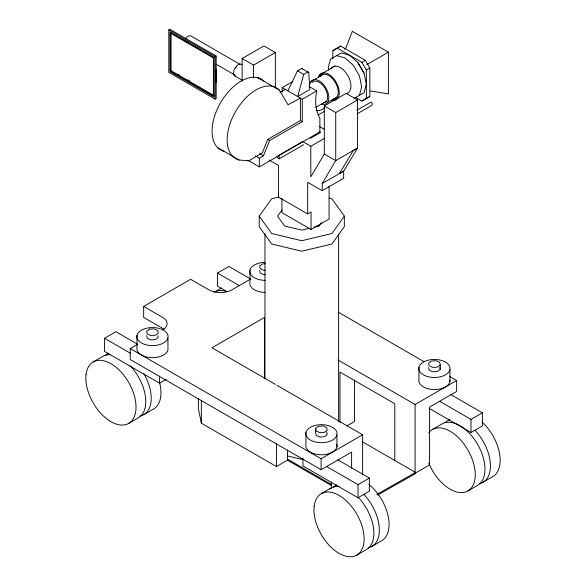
<?xml version="1.0" encoding="UTF-8"?>
<svg xmlns="http://www.w3.org/2000/svg" width="586" height="586" viewBox="0 0 586 586"><rect width="100%" height="100%" fill="white"/><g stroke="black" fill="none" stroke-linecap="round" stroke-linejoin="round"><path stroke-width="0.88" d="M277.119 156.323L277.786 158.227L279.244 158.799L279.471 157.246L278.16 155.715M359.46 95.298L361.687 86.918L359.445 75.946L353.329 65.317L344.978 57.875L336.635 55.626M287.865 90.881L297.49 70.818L301.717 68.467L308.771 72.598L307.855 72.012L303.702 74.407L297.673 96.544L309.818 89.533L308.771 72.598L307.958 72.071M282.218 92.119L282.218 87.622L302.295 99.217L302.295 121.683L300.413 120.591L267.78 139.431L262.264 152.961L248.669 160.85L239.051 159.993L217.611 147.606M255.467 155.979L259.327 158.205L263.407 155.847L269.663 140.515L302.295 121.683M329.083 186.282L329.083 219.061L311.056 229.47L311.056 211.986L307.665 213.949L307.665 182.268L322.234 190.684L322.234 183.491L335.734 160.637L357.548 148.046L357.548 99.972L346.121 93.372L324.314 105.963L324.314 154.045L310.814 176.891L310.814 146.251L324.585 138.296M329.229 198.127L331.881 198.764L344.348 216.139L344.348 226.643L331.881 244.018L301.79 251.218L271.692 244.018L259.224 226.643L259.224 216.139L271.692 198.764L278.775 197.064M282.122 209.781L277.559 216.139L284.657 226.028L301.79 230.122L309.144 228.364M314.037 227.192L318.916 226.028L321.296 222.709M344.348 216.139L331.881 233.514L301.79 240.707L271.692 233.514L259.224 216.139M315.605 428.403L318.418 426.293L322.989 425.941L326.651 427.568L327.252 430.205L324.446 432.322L319.868 432.666L316.206 431.047L315.605 428.403L315.605 432.79L316.206 435.427L319.868 437.053L324.446 436.702L327.252 434.592L326.651 431.948M440.247 364.968L437.434 367.085L432.864 367.429L429.201 365.81L428.6 363.166L431.406 361.057L435.984 360.705L439.639 362.331L440.247 364.968L440.247 369.356L437.434 371.473L432.864 371.817L429.201 370.198L428.6 367.554M332.848 58.703L332.848 50.682L340.7 46.096L365.393 60.351L369.832 68.02L369.832 96.529L361.914 101.056L355.753 97.503M354.112 98.397L364.104 92.632L366.338 84.259L364.089 73.279L357.973 62.651L349.622 55.216L341.279 52.96L330.526 59.164L328.292 67.537L328.812 70.071M168.797 29.915L169.859 29.3L216.168 56.036L216.168 98.485L215.106 99.1L168.797 72.364L168.797 29.915L215.106 56.652L216.168 56.036M170.504 71.082L213.399 95.848L213.399 57.933L170.504 33.168L170.504 71.082L171.566 70.467M242.128 81.198L242.128 58.519L263.934 45.928L275.361 52.52L275.361 87.9M242.128 58.519L253.548 65.112L275.361 52.52M332.848 50.682L336.327 48.675M340.7 46.096L337.221 48.111L361.914 62.365L366.353 70.027L366.353 98.536M344.334 49.099L345.784 48.264L352.311 31.314L388.423 52.154L388.423 93.848L370.477 91.028M282.218 87.622L292.853 81.483M361.914 62.365L365.393 60.351M302.295 99.217L316.726 90.881A50.484 29.146 -60 0 0 319.883 118.174L319.883 131.938L259.327 166.9L247.746 160.212M366.843 64.614L388.423 52.154M366.353 70.027L369.832 68.02M318.205 114.951L324.498 111.311M324.314 105.963L335.734 112.563L357.548 99.972M361.914 101.056L369.832 96.529M278.943 155.261L302.559 141.629M356.867 110.278L371.033 102.096L372.344 103.627L372.117 105.18L357.16 113.816M310.236 138.435L320.586 132.451L319.04 131.564M279.244 158.799L303.643 144.713M322.234 183.491L343.66 171.119L343.66 178.312L322.234 190.684M164.08 329.332A15.309 8.834 0 0 0 162.608 328.343L143.651 317.4L143.651 306.434L190.648 279.302L208.792 289.777A16.459 9.508 0 0 0 232.071 289.777L250.889 278.914M166.395 379.23L159.56 383.178L104.491 351.388L104.491 338.269L115.882 331.691L137.791 344.334M226.921 291.601L217.479 286.151L217.479 273.032L228.877 266.454L250.779 279.097M93.181 361.936L102.916 356.317A35.497 20.495 60 0 1 110.175 354.669M351.607 468.368L351.607 452.099L321.091 469.716L130.239 359.533L130.239 348.567L137.344 344.465M128.678 423.414L138.413 417.796A35.497 20.495 60 0 0 130.268 365.825M143.87 414.646L153.605 409.028A35.497 20.495 60 0 0 159.539 382.358M198.383 398.81L198.383 408.75L201.357 423.195L276.482 466.566L287.499 460.2L331.368 485.53M346.831 425.949L354.457 421.546L354.457 379.977M130.239 348.567L321.091 458.757L362.624 434.775L362.624 475.034M338.173 360.082L415.086 404.487L456.633 380.497L456.633 391.463L429.582 407.08L429.582 464.918L415.086 473.283L415.562 473.561L415.562 472.463L362.683 441.932M321.304 493.639L331.039 488.021M432.395 429.501L442.13 423.883A35.497 20.495 60 0 1 477.627 444.371A35.497 20.495 60 0 1 477.627 485.362L467.892 490.98M326.629 466.522L358.009 484.637L369.4 478.059L369.4 491.171L358.009 497.756L302.94 465.958L302.94 458.963M439.625 401.285L470.998 419.4L482.395 412.822L482.395 425.941L470.998 432.519L429.304 408.442M356.801 555.118L366.528 549.5A35.497 20.495 60 0 0 358.39 497.529M371.993 546.35L381.72 540.732A35.497 20.495 60 0 0 387.998 515.438A35.497 20.495 60 0 0 368.872 484.388M483.084 482.212L492.819 476.586A35.497 20.495 60 0 0 482.036 422.03M319.392 75.081L334.943 66.137M310.866 81.644L323.824 74.188M315.825 107.311L326.505 101.18M327.523 102.447L336.965 97.034M376.849 494.416L415.562 472.463M377.64 495.06L415.562 473.561M279.94 92.346L285.353 89.438M303.526 458.948L301.79 459.365L287.792 456.018M265.487 263.715L262.44 263.949L259.627 266.066L260.235 268.703L263.89 270.329L265.421 270.212M265.421 274.592L263.89 274.709L260.235 273.091L259.627 270.446M297.49 70.818L303.702 74.407M309.005 86.428L316.726 90.881M239.974 64.306L191.27 36.185A5.955 3.435 -60 0 0 185.337 38.954M257.928 77.777L279.375 90.156L288.034 104.777L300.413 98.133L300.413 120.591M182.737 39.614L185.073 40.961M186.634 41.862L188.194 42.763M193.651 45.92L195.211 46.821M196.771 47.722L198.332 48.616M216.197 64.27L235.052 75.154M234.612 75.828L242.501 80.385M319.634 126.598L324.358 129.33M302.933 141.702L310.814 146.251M324.314 154.045L335.734 160.637L335.734 112.563M177.807 74.07L179.367 74.971M187.945 79.923L189.505 80.824M213.934 95.54L171.039 70.774L171.039 32.86M267.78 139.431L269.663 140.515M259.547 153.62L263.407 155.847M269.304 160.125L278.511 165.435L278.511 197.116L307.665 213.949M317.964 225.478L318.916 226.028M311.056 229.47L281.91 212.637L281.91 198.654M338.642 312.375L424.169 361.752M449.506 376.388L456.633 380.497M451.015 394.708L482.395 412.822M217.479 273.032L239.388 285.675M143.651 306.434L162.608 317.385A15.309 8.834 0 0 1 162.608 329.881M275.405 384.416L211.964 347.791L264.425 317.502L264.425 377.889M276.988 385.332L362.624 434.775M338.027 459.944L369.4 478.059M104.491 338.269L130.304 353.175M287.499 459.102L331.368 484.432M301.717 68.467L302.442 68.943M357.958 62.665L364.089 73.279M439.844 367.598L440.247 369.356M157.883 335.727L158.286 337.485L155.473 339.602L150.902 339.946L147.24 338.327L146.639 335.683M470.998 419.4L470.998 432.519M449.909 369.634A15.617 9.017 0 0 1 424.916 375.611A15.617 9.017 0 0 1 428.447 360.126A15.617 9.017 0 0 1 449.909 369.634L449.909 381.691M418.939 367.276L418.939 379.34A15.617 9.017 0 0 0 433.911 389.529A15.617 9.017 0 0 0 450.004 379.926M415.086 404.487L415.086 472.191M394.803 460.479L394.803 403.739L339.961 372.081L339.961 422.411M358.009 484.637L358.009 497.756M338.62 233.968L338.62 421.62M336.913 434.871A15.617 9.017 0 0 1 311.92 440.84A15.617 9.017 0 0 1 315.451 425.363A15.617 9.017 0 0 1 336.913 434.871L336.913 446.928M331.317 481.956L331.317 488.285M321.091 458.757L321.091 469.716M305.943 432.512L305.943 444.576A15.617 9.017 0 0 0 321.692 454.765A15.617 9.017 0 0 0 336.833 444.276M287.499 449.953L287.499 460.2M276.482 443.067L276.482 466.566M264.96 233.968L264.96 378.6M259.327 158.205L259.327 166.9M253.548 65.112L253.548 77.813M249.966 270.175L249.966 282.232A15.617 9.017 0 0 0 265.15 292.429M215.106 56.652L215.106 99.1M201.357 400.597L201.357 423.195M167.948 337.763A15.617 9.017 0 0 1 142.955 343.74A15.617 9.017 0 0 1 146.485 328.255A15.617 9.017 0 0 1 167.948 337.763L167.948 349.82A15.617 9.017 0 0 1 150.426 357.585A15.617 9.017 0 0 1 136.978 347.469L136.978 335.404M159.56 376.183L159.56 383.178M235.528 76.283A6.761 3.904 -60 0 1 234.803 68.445A6.761 3.904 -60 0 1 241.989 64.541M235.616 67.983A5.955 3.435 -60 0 1 236.554 66.775M215.948 69.36A190.985 110.271 -60 0 1 215.948 82.663M239.051 159.993A40.822 23.572 -60 0 1 235.609 111.443A40.822 23.572 -60 0 1 279.375 90.156M223.991 151.298A40.822 23.572 -60 0 1 220.548 102.748A40.822 23.572 -60 0 1 264.315 81.461M318.44 77.052A15.141 8.717 60.2 0 1 336.181 82.26A15.141 8.717 60.2 0 1 331.801 100.272M331.039 68.401A15.141 8.717 60.2 0 1 347.432 74.913A15.141 8.717 60.2 0 1 346.546 93.599M309.723 84.633A13.639 7.852 60.2 0 1 319.451 81.058A13.639 7.852 60.2 0 1 328.739 96.287A13.639 7.852 60.2 0 1 321.692 104.249M320.308 76.224A13.639 7.852 60.2 0 1 335.426 82.692A13.639 7.852 60.2 0 1 333.449 99.071M311.877 82.912A11.984 6.893 60.2 0 1 325.157 88.589A11.984 6.893 60.2 0 1 323.421 102.968M324.476 107.875A12.87 7.428 -60 0 1 316.132 110.197M357.365 107.729A12.87 7.428 -60 0 1 357.394 109.26M445.038 422.704A35.497 20.495 60 0 1 449.777 419.744M474.938 430.234A35.497 20.495 60 0 1 490.314 463.05A35.497 20.495 60 0 1 479.282 483.618M428.74 432.746A35.497 20.495 60 0 1 466.441 447.609A35.497 20.495 60 0 1 466.441 491.691A35.497 20.495 60 0 1 428.74 463.013M333.375 487.457A35.497 20.495 60 0 1 336.496 484.864M363.847 494.379A35.497 20.495 60 0 1 379.223 527.188A35.497 20.495 60 0 1 368.191 547.756M265.15 280.364A15.617 9.017 0 0 1 249.834 271.428A15.617 9.017 0 0 1 264.872 262.338M329.713 488.907A35.497 20.495 60 0 1 339.177 486.439M105.253 355.753A35.497 20.495 60 0 1 108.373 353.16M143.87 373.656A35.497 20.495 60 0 1 140.069 416.053M214.007 292.18A35.497 20.495 60 0 1 226.05 291.396M216.344 291.616A35.497 20.495 60 0 1 221.662 288.041M353.336 150.477L339.455 173.551L343.66 171.193L357.548 148.119L353.336 150.477M149.445 329.185L146.639 331.295L147.24 333.939L150.902 335.558L155.473 335.214L158.286 333.097L157.685 330.46L154.023 328.834L149.445 329.185M213.912 57.34L169.991 31.981L169.991 71.675L213.912 97.034L213.912 57.34M314.169 506.231A35.497 20.495 60 0 0 348.655 556.7A35.497 20.495 60 0 0 354.332 510.208A35.497 20.495 60 0 0 314.169 506.231M86.047 374.527A35.497 20.495 60 0 0 120.54 424.997A35.497 20.495 60 0 0 126.21 378.505A35.497 20.495 60 0 0 86.047 374.527"/></g></svg>
